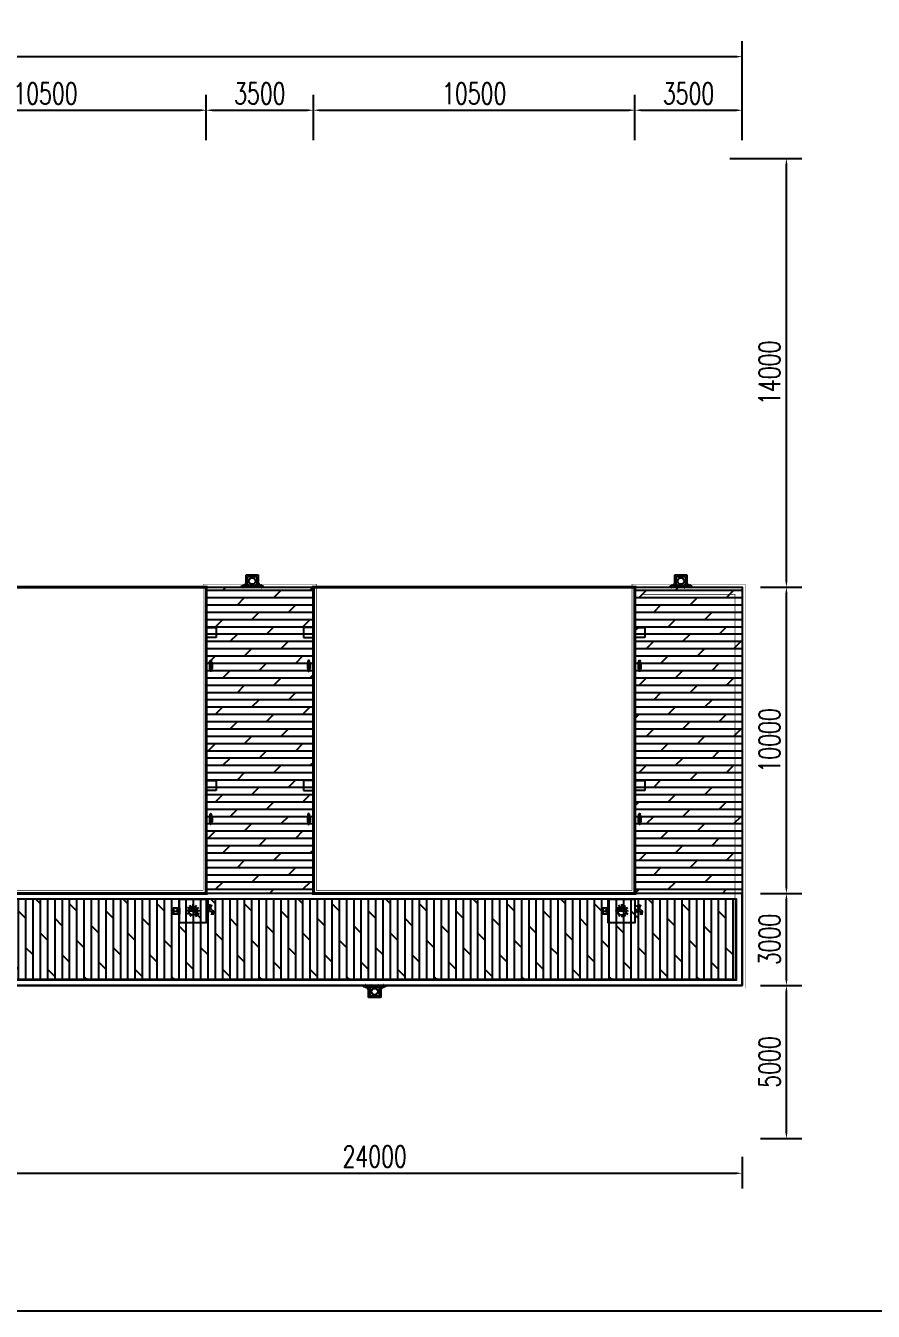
# Model space of a CAD drawing. Header units: millimetres. Extents: x -1905078 to 890385, y 1304549 to 3975677.
# Drawn here: x -733707 to -706028, y 1305875 to 1347845 of the extents above; entities that cross this region are included whole.
import ezdxf

# ---------------------------------------------------------------- set-up
doc = ezdxf.new("R2010")
doc.units = ezdxf.units.MM
doc.header["$LTSCALE"] = 1000
doc.layers.get('0').update_dxf_attribs({"linetype": 'CONTINUOUS'})
doc.layers.get('DEFPOINTS').update_dxf_attribs({"linetype": 'CONTINUOUS'})
for name, color, linetype in [('W-_ANTICOLLISION防撞措施', 6, 'CONTINUOUS'), ('W-MOUNTING固定方式', 5, 'CONTINUOUS'), ('W-PLASTIC_RAILINGS塑木栏杆', 6, 'CONTINUOUS'), ('W-STEEL_FRAME钢架', 3, 'CONTINUOUS'), ('W-WOOD_FLOOR木地板', 30, 'CONTINUOUS'), ('护桩器', 154, 'CONTINUOUS'), ('景-通用-文字', 7, 'CONTINUOUS'), ('水位', 102, 'CONTINUOUS'), ('系船栓', 132, 'CONTINUOUS'), ('结构', 1, 'CONTINUOUS'), ('螺栓', 146, 'CONTINUOUS')]:
    doc.layers.add(name, color=color, linetype=linetype)
doc.styles.add('STANDARD_T3', font='simplex.shx', dxfattribs={"width": 0.7, "bigfont": 'gbcbig.shx'})
doc.dimstyles.new('W&&200', dxfattribs={"dimtxt": 700, "dimasz": 200, "dimexe": 500, "dimexo": 600, "dimgap": 200, "dimtad": 1, "dimdec": 0, "dimzin": 0, "dimdsep": 46, "dimtxsty": 'STANDARD_T3', "dimcen": 0.09, "dimclrd": 1, "dimclre": 1, "dimclrt": 7, "dimazin": 2, "dimtfac": 1, "dimtdec": 0, "dimtix": 1, "dimtmove": 2, "dimatfit": 3, "dimfxl": 100, "dimtolj": 1, "dimtzin": 0, "dimarcsym": 0})

# ---------------------------------------------------------------- blocks, each defined once
blk = doc.blocks.new('ggz')
at = {"layer": '护桩器'}
for p, q in [((0, 0), (399, 0)), ((0, -349), (0, 0)), ((162, -69), (162, 0)), ((172, -69), (172, 0)), ((226, -69), (226, 0)), ((236, -69), (236, 0)), ((399, 0), (399, -349)), ((-78, -349), (0, -271)), ((399, -399), (0, -399)), ((73, -163), (4, -163)), ((73, -173), (4, -173)), ((73, -226), (4, -226)), ((73, -236), (4, -236)), ((47, -160), (47, -162)), ((70, -160), (47, -160)), ((70, -162), (47, -162)), ((47, -237), (47, -239)), ((47, -237), (70, -237)), ((47, -239), (70, -239)), ((48, -157), (50, -157)), ((48, -157), (48, -160)), ((48, -171), (48, -162)), ((48, -171), (69, -171)), ((48, -229), (48, -237)), ((69, -229), (48, -229)), ((50, -148), (49, -149)), ((49, -149), (53, -148)), ((49, -157), (49, -149)), ((57, -240), (49, -240)), ((49, -240), (49, -246)), ((53, -247), (49, -246)), ((50, -247), (49, -246)), ((50, -50), (349, -50)), ((50, -349), (50, -50)), ((55, -148), (50, -148)), ((50, -149), (55, -148)), ((50, -148), (50, -149)), ((50, -157), (50, -149)), ((51, -157), (50, -157)), ((50, -240), (50, -239)), ((50, -240), (50, -246)), ((50, -246), (50, -247)), ((55, -247), (50, -246)), ((50, -247), (50, -247)), ((50, -247), (50, -247)), ((50, -247), (53, -247)), ((349, -349), (50, -349)), ((58, -157), (51, -157)), ((52, -160), (52, -157)), ((52, -162), (52, -160)), ((52, -162), (52, -238)), ((52, -162), (52, -171)), ((52, -163), (52, -171)), ((52, -236), (52, -228)), ((52, -229), (52, -237)), ((52, -237), (52, -239)), ((53, -154), (53, -144)), ((54, -144), (53, -144)), ((64, -144), (53, -144)), ((53, -148), (64, -148)), ((53, -157), (53, -148)), ((54, -149), (53, -148)), ((53, -148), (57, -149)), ((53, -171), (53, -148)), ((54, -157), (53, -157)), ((53, -238), (53, -160)), ((53, -160), (53, -238)), ((53, -172), (53, -171)), ((64, -181), (53, -181)), ((53, -229), (53, -227)), ((53, -239), (53, -229)), ((57, -246), (53, -247)), ((53, -247), (62, -247)), ((54, -144), (54, -154)), ((54, -144), (63, -144)), ((54, -148), (54, -171)), ((54, -149), (54, -157)), ((63, -149), (54, -149)), ((54, -157), (63, -157)), ((54, -171), (54, -181)), ((56, -145), (55, -146)), ((55, -146), (55, -148)), ((64, -148), (55, -148)), ((55, -148), (60, -149)), ((55, -148), (56, -149)), ((55, -247), (60, -246)), ((56, -145), (61, -145)), ((57, -146), (56, -145)), ((56, -149), (57, -148)), ((56, -149), (61, -149)), ((58, -147), (57, -146)), ((57, -148), (58, -147)), ((57, -149), (62, -148)), ((57, -157), (57, -149)), ((57, -240), (68, -240)), ((57, -246), (57, -240)), ((62, -247), (57, -246)), ((58, -151), (58, -248)), ((58, -157), (58, -157)), ((58, -157), (59, -157)), ((58, -160), (58, -157)), ((59, -160), (58, -157)), ((58, -171), (58, -162)), ((58, -163), (58, -171)), ((58, -236), (58, -228)), ((58, -237), (58, -229)), ((59, -147), (60, -146)), ((60, -148), (59, -147)), ((60, -157), (59, -157)), ((60, -146), (62, -146)), ((60, -149), (64, -148)), ((62, -148), (60, -148)), ((60, -157), (60, -149)), ((60, -157), (68, -157)), ((60, -240), (60, -246)), ((60, -246), (64, -247)), ((62, -146), (62, -147)), ((62, -147), (62, -148)), ((62, -148), (67, -149)), ((66, -246), (62, -247)), ((62, -247), (67, -247)), ((63, -154), (63, -144)), ((63, -144), (64, -144)), ((63, -149), (64, -148)), ((63, -171), (63, -148)), ((63, -149), (63, -157)), ((63, -157), (64, -157)), ((63, -181), (63, -171)), ((64, -154), (64, -144)), ((64, -157), (64, -148)), ((64, -148), (68, -149)), ((68, -148), (64, -148)), ((64, -171), (64, -148)), ((64, -160), (64, -157)), ((64, -238), (64, -160)), ((64, -160), (64, -238)), ((64, -162), (64, -238)), ((64, -162), (64, -171)), ((64, -172), (64, -171)), ((64, -229), (64, -227)), ((64, -239), (64, -229)), ((64, -229), (64, -237)), ((68, -246), (64, -247)), ((65, -162), (65, -160)), ((65, -237), (65, -239)), ((66, -240), (66, -246)), ((67, -247), (66, -246)), ((67, -149), (68, -148)), ((67, -157), (67, -149)), ((67, -240), (67, -239)), ((67, -247), (67, -246)), ((68, -246), (67, -247)), ((68, -149), (68, -148)), ((68, -157), (68, -149)), ((68, -157), (68, -157)), ((68, -157), (68, -157)), ((68, -157), (68, -160)), ((68, -240), (68, -246)), ((69, -171), (69, -162)), ((69, -229), (69, -237)), ((70, -162), (70, -160)), ((70, -239), (70, -237)), ((73, -163), (73, -173)), ((73, -236), (73, -226)), ((140, -54), (248, -54)), ((140, -345), (248, -345)), ((143, -49), (144, -48)), ((143, -49), (154, -49)), ((143, -49), (143, -59)), ((154, -59), (143, -59)), ((143, -59), (144, -60)), ((143, -340), (144, -339)), ((154, -340), (143, -340)), ((143, -350), (143, -340)), ((143, -350), (154, -350)), ((143, -350), (144, -351)), ((154, -48), (144, -48)), ((144, -60), (144, -48)), ((154, -60), (144, -60)), ((154, -339), (144, -339)), ((144, -339), (144, -351)), ((154, -351), (144, -351)), ((148, -45), (149, -44)), ((149, -44), (148, -49)), ((148, -50), (148, -45)), ((148, -45), (149, -46)), ((149, -46), (148, -50)), ((148, -48), (148, -60)), ((157, -48), (148, -48)), ((148, -49), (148, -48)), ((148, -49), (156, -49)), ((148, -59), (148, -49)), ((148, -49), (149, -53)), ((148, -60), (148, -50)), ((148, -50), (149, -55)), ((149, -53), (148, -58)), ((149, -55), (148, -60)), ((148, -58), (149, -62)), ((148, -59), (156, -59)), ((148, -59), (148, -60)), ((157, -60), (148, -60)), ((148, -60), (149, -64)), ((148, -63), (148, -60)), ((149, -62), (148, -63)), ((149, -64), (148, -63)), ((148, -339), (149, -335)), ((149, -335), (148, -336)), ((148, -336), (148, -339)), ((149, -337), (148, -336)), ((148, -341), (149, -337)), ((148, -351), (148, -339)), ((157, -339), (148, -339)), ((148, -340), (148, -339)), ((148, -339), (148, -349)), ((149, -344), (148, -339)), ((148, -340), (156, -340)), ((148, -340), (148, -350)), ((149, -346), (148, -341)), ((148, -349), (149, -344)), ((148, -350), (149, -346)), ((148, -349), (148, -354)), ((149, -353), (148, -349)), ((148, -350), (156, -350)), ((148, -350), (148, -351)), ((149, -355), (148, -350)), ((157, -351), (148, -351)), ((148, -354), (149, -353)), ((148, -354), (149, -355)), ((157, -44), (149, -44)), ((157, -46), (149, -46)), ((157, -53), (149, -53)), ((157, -55), (149, -55)), ((157, -62), (149, -62)), ((157, -64), (149, -64)), ((157, -335), (149, -335)), ((157, -337), (149, -337)), ((157, -344), (149, -344)), ((157, -346), (149, -346)), ((157, -353), (149, -353)), ((157, -355), (149, -355)), ((156, -49), (157, -48)), ((156, -49), (156, -59)), ((156, -59), (157, -60)), ((156, -340), (157, -339)), ((156, -350), (156, -340)), ((156, -350), (157, -351)), ((157, -44), (157, -46)), ((157, -44), (157, -63)), ((157, -44), (160, -44)), ((157, -46), (157, -46)), ((160, -48), (157, -48)), ((160, -60), (157, -60)), ((157, -64), (157, -63)), ((157, -64), (157, -64)), ((157, -64), (160, -64)), ((157, -335), (157, -336)), ((157, -335), (157, -335)), ((157, -335), (160, -335)), ((157, -355), (157, -336)), ((160, -339), (157, -339)), ((160, -351), (157, -351)), ((157, -353), (157, -353)), ((157, -355), (157, -353)), ((157, -355), (160, -355)), ((160, -42), (162, -42)), ((160, -66), (160, -42)), ((162, -48), (160, -48)), ((238, -60), (160, -60)), ((162, -60), (160, -60)), ((160, -60), (238, -60)), ((162, -66), (160, -66)), ((162, -333), (160, -333)), ((160, -333), (160, -357)), ((238, -339), (160, -339)), ((162, -339), (160, -339)), ((160, -339), (238, -339)), ((162, -351), (160, -351)), ((160, -357), (162, -357)), ((161, -48), (238, -48)), ((161, -60), (238, -60)), ((161, -339), (238, -339)), ((161, -351), (238, -351)), ((162, -66), (162, -42)), ((170, -43), (162, -43)), ((162, -48), (170, -48)), ((162, -48), (171, -48)), ((170, -54), (162, -54)), ((162, -54), (171, -54)), ((162, -60), (170, -60)), ((170, -65), (162, -65)), ((162, -69), (172, -69)), ((162, -330), (162, -399)), ((162, -330), (172, -330)), ((162, -333), (162, -357)), ((170, -334), (162, -334)), ((162, -339), (170, -339)), ((170, -345), (162, -345)), ((162, -345), (171, -345)), ((162, -351), (170, -351)), ((162, -351), (171, -351)), ((170, -356), (162, -356)), ((170, -43), (170, -65)), ((170, -49), (181, -49)), ((181, -59), (170, -59)), ((172, -60), (170, -60)), ((170, -356), (170, -334)), ((172, -339), (170, -339)), ((181, -340), (170, -340)), ((170, -350), (181, -350)), ((172, -330), (172, -399)), ((181, -60), (181, -48)), ((181, -339), (181, -351)), ((236, -69), (226, -69)), ((226, -330), (226, -399)), ((236, -330), (226, -330)), ((229, -60), (227, -60)), ((229, -339), (227, -339)), ((236, -48), (228, -48)), ((236, -54), (228, -54)), ((236, -345), (228, -345)), ((236, -351), (228, -351)), ((229, -43), (237, -43)), ((229, -65), (229, -43)), ((229, -48), (237, -48)), ((237, -54), (229, -54)), ((239, -60), (229, -60)), ((229, -60), (237, -60)), ((229, -65), (237, -65)), ((229, -334), (237, -334)), ((229, -334), (229, -356)), ((239, -339), (229, -339)), ((229, -339), (237, -339)), ((237, -345), (229, -345)), ((229, -351), (237, -351)), ((229, -356), (237, -356)), ((236, -330), (236, -399)), ((237, -42), (239, -42)), ((237, -42), (237, -66)), ((237, -48), (239, -48)), ((237, -60), (239, -60)), ((239, -66), (237, -66)), ((239, -333), (237, -333)), ((237, -357), (237, -333)), ((237, -339), (239, -339)), ((237, -351), (239, -351)), ((237, -357), (239, -357)), ((239, -42), (239, -66)), ((240, -46), (239, -46)), ((240, -62), (239, -62)), ((239, -357), (239, -333)), ((240, -337), (239, -337)), ((240, -353), (239, -353)), ((240, -53), (240, -45)), ((240, -45), (246, -45)), ((240, -46), (246, -46)), ((240, -53), (240, -63)), ((246, -53), (240, -53)), ((240, -56), (246, -56)), ((240, -62), (246, -62)), ((240, -63), (246, -63)), ((240, -336), (246, -336)), ((240, -346), (240, -336)), ((240, -337), (246, -337)), ((240, -343), (246, -343)), ((240, -346), (240, -354)), ((246, -346), (240, -346)), ((240, -353), (246, -353)), ((240, -354), (246, -354)), ((246, -46), (246, -45)), ((246, -46), (246, -45)), ((246, -49), (246, -45)), ((246, -45), (246, -45)), ((246, -46), (246, -46)), ((246, -51), (246, -46)), ((246, -46), (246, -49)), ((246, -49), (246, -58)), ((246, -53), (246, -49)), ((246, -51), (246, -56)), ((246, -58), (246, -53)), ((246, -56), (246, -59)), ((246, -58), (246, -63)), ((246, -62), (246, -58)), ((246, -63), (246, -59)), ((246, -63), (246, -62)), ((246, -63), (246, -63)), ((246, -63), (246, -63)), ((246, -336), (246, -336)), ((246, -336), (246, -340)), ((246, -336), (246, -336)), ((246, -341), (246, -336)), ((246, -336), (246, -337)), ((246, -337), (246, -341)), ((246, -343), (246, -340)), ((246, -341), (246, -346)), ((246, -350), (246, -341)), ((246, -348), (246, -343)), ((246, -346), (246, -350)), ((246, -348), (246, -353)), ((246, -350), (246, -354)), ((246, -353), (246, -350)), ((246, -353), (246, -353)), ((246, -353), (246, -354)), ((246, -353), (246, -354)), ((246, -354), (246, -354)), ((326, -163), (395, -163)), ((326, -163), (326, -173)), ((326, -173), (395, -173)), ((326, -226), (395, -226)), ((326, -236), (326, -226)), ((326, -236), (395, -236)), ((329, -162), (329, -160)), ((329, -160), (352, -160)), ((329, -162), (352, -162)), ((329, -239), (329, -237)), ((352, -237), (329, -237)), ((352, -239), (329, -239)), ((330, -171), (330, -162)), ((351, -171), (330, -171)), ((330, -229), (330, -237)), ((330, -229), (351, -229)), ((335, -148), (331, -149)), ((331, -148), (335, -148)), ((331, -149), (331, -148)), ((332, -149), (331, -148)), ((331, -157), (331, -149)), ((331, -157), (331, -157)), ((331, -157), (331, -157)), ((339, -157), (331, -157)), ((331, -157), (331, -160)), ((331, -240), (331, -246)), ((342, -240), (331, -240)), ((331, -246), (335, -247)), ((331, -246), (332, -247)), ((337, -148), (332, -149)), ((332, -157), (332, -149)), ((332, -240), (332, -239)), ((332, -247), (332, -246)), ((332, -247), (333, -246)), ((337, -247), (332, -247)), ((333, -240), (333, -246)), ((333, -246), (337, -247)), ((334, -162), (334, -160)), ((334, -237), (334, -239)), ((335, -154), (335, -144)), ((336, -144), (335, -144)), ((335, -144), (346, -144)), ((346, -148), (335, -148)), ((335, -157), (335, -148)), ((336, -149), (335, -148)), ((335, -148), (344, -148)), ((339, -149), (335, -148)), ((335, -171), (335, -148)), ((336, -157), (335, -157)), ((335, -160), (335, -157)), ((335, -238), (335, -160)), ((335, -160), (335, -238)), ((335, -162), (335, -238)), ((335, -162), (335, -171)), ((335, -172), (335, -171)), ((335, -181), (346, -181)), ((335, -229), (335, -227)), ((335, -239), (335, -229)), ((335, -229), (335, -237)), ((339, -246), (335, -247)), ((336, -154), (336, -144)), ((345, -144), (336, -144)), ((336, -171), (336, -148)), ((336, -149), (336, -157)), ((336, -149), (345, -149)), ((345, -157), (336, -157)), ((336, -181), (336, -171)), ((337, -146), (337, -147)), ((339, -146), (337, -146)), ((337, -147), (337, -148)), ((342, -149), (337, -148)), ((337, -148), (339, -148)), ((337, -247), (342, -246)), ((346, -247), (337, -247)), ((343, -145), (338, -145)), ((343, -149), (338, -149)), ((340, -147), (339, -146)), ((339, -148), (340, -147)), ((344, -148), (339, -149)), ((339, -157), (339, -149)), ((339, -157), (340, -157)), ((339, -240), (339, -246)), ((344, -247), (339, -246)), ((341, -157), (340, -157)), ((340, -160), (341, -157)), ((341, -147), (342, -146)), ((342, -148), (341, -147)), ((341, -151), (341, -248)), ((341, -157), (341, -157)), ((341, -157), (348, -157)), ((341, -160), (341, -157)), ((341, -171), (341, -162)), ((341, -163), (341, -171)), ((341, -236), (341, -228)), ((341, -237), (341, -229)), ((342, -146), (343, -145)), ((346, -148), (342, -149)), ((343, -149), (342, -148)), ((342, -157), (342, -149)), ((342, -240), (350, -240)), ((342, -246), (342, -240)), ((342, -246), (346, -247)), ((343, -145), (344, -146)), ((344, -148), (343, -149)), ((344, -146), (344, -148)), ((344, -148), (349, -148)), ((349, -149), (344, -148)), ((344, -247), (349, -246)), ((345, -144), (345, -154)), ((345, -144), (346, -144)), ((345, -149), (346, -148)), ((345, -148), (345, -171)), ((345, -149), (345, -157)), ((345, -157), (346, -157)), ((345, -171), (345, -181)), ((346, -154), (346, -144)), ((346, -157), (346, -148)), ((350, -149), (346, -148)), ((346, -171), (346, -148)), ((346, -238), (346, -160)), ((346, -160), (346, -238)), ((346, -172), (346, -171)), ((346, -229), (346, -227)), ((346, -239), (346, -229)), ((346, -247), (350, -246)), ((349, -247), (346, -247)), ((347, -160), (347, -157)), ((347, -162), (347, -160)), ((347, -162), (347, -238)), ((347, -162), (347, -171)), ((347, -163), (347, -171)), ((347, -236), (347, -228)), ((347, -229), (347, -237)), ((347, -237), (347, -239)), ((348, -157), (349, -157)), ((349, -50), (349, -349)), ((349, -148), (350, -149)), ((349, -148), (349, -149)), ((349, -157), (349, -149)), ((351, -157), (349, -157)), ((349, -240), (349, -239)), ((349, -240), (349, -246)), ((349, -246), (349, -247)), ((349, -247), (350, -246)), ((349, -247), (349, -247)), ((349, -247), (349, -247)), ((350, -157), (350, -149)), ((350, -240), (350, -246)), ((351, -157), (351, -160)), ((351, -171), (351, -162)), ((351, -229), (351, -237)), ((352, -160), (352, -162)), ((352, -237), (352, -239)), ((477, -349), (399, -271))]:
    blk.add_line(p, q, dxfattribs=at)
for points in [[(-150, -349), (549, -349), (549, -399), (-150, -399)], [(83, -174), (33, -174), (33, -224), (83, -224)], [(174, -79), (174, -29), (224, -29), (224, -79)], [(174, -320), (174, -370), (224, -370), (224, -320)], [(316, -174), (366, -174), (366, -224), (316, -224)]]:
    blk.add_lwpolyline(points, close=True, dxfattribs=at)
at = {"layer": '护桩器', "color": 1}
for radius in [110, 104]:
    blk.add_circle((200, -200), radius, dxfattribs=at)
at = {"layer": '螺栓'}
for p, q in [((-110, -343), (-109, -342)), ((-110, -343), (-110, -349)), ((-110, -406), (-110, -404)), ((-90, -404), (-110, -404)), ((-90, -406), (-110, -406)), ((-91, -342), (-109, -342)), ((-108, -412), (-108, -406)), ((-92, -412), (-108, -412)), ((-105, -412), (-105, -406)), ((-105, -419), (-105, -412)), ((-103, -420), (-105, -419)), ((-103, -420), (-103, -412)), ((-97, -420), (-97, -412)), ((-97, -420), (-95, -419)), ((-95, -406), (-95, -412)), ((-95, -419), (-95, -412)), ((-92, -406), (-92, -412)), ((-90, -343), (-91, -342)), ((-90, -347), (-90, -343)), ((-90, -404), (-90, -406)), ((70, -343, 0), (71, -342, 0)), ((70, -343, 0), (70, -349, 0)), ((70, -406, 0), (70, -404, 0)), ((90, -404, 0), (70, -404, 0)), ((90, -406, 0), (70, -406, 0)), ((89, -342, 0), (71, -342, 0)), ((72, -412, 0), (72, -406, 0)), ((88, -412, 0), (72, -412, 0)), ((75, -412, 0), (75, -406, 0)), ((75, -419, 0), (75, -412, 0)), ((77, -420, 0), (75, -419, 0)), ((77, -420, 0), (77, -412, 0)), ((83, -420, 0), (83, -412, 0)), ((83, -420, 0), (85, -419, 0)), ((85, -406, 0), (85, -412, 0)), ((85, -419, 0), (85, -412, 0)), ((88, -406, 0), (88, -412, 0)), ((90, -343, 0), (89, -342, 0)), ((90, -347, 0), (90, -343, 0)), ((90, -404, 0), (90, -406, 0)), ((309, -343), (310, -342)), ((309, -343), (309, -349)), ((309, -406), (309, -404)), ((329, -404), (309, -404)), ((329, -406), (309, -406)), ((328, -342), (310, -342)), ((311, -412), (311, -406)), ((327, -412), (311, -412)), ((314, -412), (314, -406)), ((314, -419), (314, -412)), ((316, -420), (314, -419)), ((316, -420), (316, -412)), ((322, -420), (322, -412)), ((322, -420), (324, -419)), ((324, -406), (324, -412)), ((324, -419), (324, -412)), ((327, -406), (327, -412)), ((329, -343), (328, -342)), ((329, -347), (329, -343)), ((329, -404), (329, -406)), ((489, -343), (490, -342)), ((489, -343), (489, -349)), ((489, -406), (489, -404)), ((509, -404), (489, -404)), ((509, -406), (489, -406)), ((508, -342), (490, -342)), ((491, -412), (491, -406)), ((507, -412), (491, -412)), ((494, -412), (494, -406)), ((494, -419), (494, -412)), ((496, -420), (494, -419)), ((496, -420), (496, -412)), ((502, -420), (502, -412)), ((502, -420), (504, -419)), ((504, -406), (504, -412)), ((504, -419), (504, -412)), ((507, -406), (507, -412)), ((509, -343), (508, -342)), ((509, -347), (509, -343)), ((509, -404), (509, -406)), ((-97, -420), (-103, -420)), ((83, -420, 0), (77, -420, 0)), ((322, -420), (316, -420)), ((502, -420), (496, -420))]:
    blk.add_line(p, q, dxfattribs=at)
for points in [[(-110, -347), (-90, -347), (-90, -349), (-110, -349)], [(-92, -347), (-108, -347)], [(-107, -342), (-93, -342)], [(-105, -342), (-105, -347)], [(-105, -347), (-105, -399)], [(-103, -347), (-103, -399)], [(-97, -347), (-97, -399)], [(-95, -347), (-95, -342)], [(-95, -347), (-95, -399)], [(309, -347), (329, -347), (329, -349), (309, -349)], [(327, -347), (311, -347)], [(312, -342), (326, -342)], [(314, -342), (314, -347)], [(314, -347), (314, -399)], [(316, -347), (316, -399)], [(322, -347), (322, -399)], [(324, -347), (324, -342)], [(324, -347), (324, -399)], [(489, -347), (509, -347), (509, -349), (489, -349)], [(507, -347), (491, -347)], [(492, -342), (506, -342)], [(494, -342), (494, -347)], [(494, -347), (494, -399)], [(496, -347), (496, -399)], [(502, -347), (502, -399)], [(504, -347), (504, -342)], [(504, -347), (504, -399)]]:
    blk.add_lwpolyline(points, dxfattribs=at)
at = {"layer": '螺栓', "elevation": 0}
for points in [[(70, -347), (90, -347), (90, -349), (70, -349)], [(88, -347), (72, -347)], [(73, -342), (87, -342)], [(75, -342), (75, -347)], [(75, -347), (75, -399)], [(77, -347), (77, -399)], [(83, -347), (83, -399)], [(85, -347), (85, -342)], [(85, -347), (85, -399)]]:
    blk.add_lwpolyline(points, dxfattribs=at)
at = {"layer": '螺栓'}
for points in [[(-107, -342), (-107, -342), (-106, -342), (-105, -342)], [(-105, -342), (-102, -343), (-98, -343), (-95, -342)], [(-95, -342), (-94, -342), (-93, -342), (-93, -342)], [(73, -342, 0), (73, -342, 0), (74, -342, 0), (75, -342, 0)], [(75, -342, 0), (78, -343, 0), (82, -343, 0), (85, -342, 0)], [(85, -342, 0), (86, -342, 0), (87, -342, 0), (87, -342, 0)], [(312, -342), (312, -342), (313, -342), (314, -342)], [(314, -342), (317, -343), (321, -343), (324, -342)], [(324, -342), (325, -342), (326, -342), (326, -342)], [(492, -342), (492, -342), (493, -342), (494, -342)], [(494, -342), (497, -343), (501, -343), (504, -342)], [(504, -342), (505, -342), (506, -342), (506, -342)]]:
    blk.add_open_spline(points, degree=3, dxfattribs=at)
blk = doc.blocks.new('系船栓')
at = {"layer": '系船栓'}
for p, q in [((85, 40), (265, 40)), ((105, 30), (245, 30)), ((105, -30), (19, -23)), ((85, -40), (265, -40)), ((105, -30), (245, -30)), ((245, -30), (331, -23))]:
    blk.add_line(p, q, dxfattribs=at)
for points in [[(105, 30), (19, 23)], [(245, 30), (331, 23)], [(351, 3), (351, -3)]]:
    blk.add_lwpolyline(points, dxfattribs=at)
for centre, radius in [((120, 0), 15), ((120, 0), 10), ((230, 0), 15), ((230, 0), 10)]:
    blk.add_circle(centre, radius, dxfattribs=at)
for centre, radius, start, end in [((23, 0), 23, 98.951, 261.049), ((91, 0), 40.4, 97.8135, 139.5859), ((260, 0), 40.4, 40.4141, 82.1865), ((328, 0), 23, 278.951, 81.049), ((91, 0), 40.4, 220.4141, 262.1865), ((260, 0), 40.4, 277.8135, 319.5859)]:
    blk.add_arc(centre, radius, start, end, dxfattribs=at)
blk = doc.blocks.new('*U507')
at = {"layer": 'W-WOOD_FLOOR木地板', "rotation": 270}
blk.add_blockref('系船栓', (0, 175), dxfattribs=at)
blk = doc.blocks.new('*U508')
at = {"layer": 'W-WOOD_FLOOR木地板', "color": 0, "linetype": 'ByBlock', "lineweight": -2, "transparency": 16777216}
for p in [(0, 5000), (0, 0)]:
    blk.add_blockref('*U507', p, dxfattribs=at)
blk = doc.blocks.new('*U510')
at = {"layer": 'W-WOOD_FLOOR木地板', "rotation": 270}
blk.add_blockref('系船栓', (0, 175), dxfattribs=at)
blk = doc.blocks.new('*U509')
at = {"layer": 'W-WOOD_FLOOR木地板', "color": 0, "linetype": 'ByBlock', "lineweight": -2, "transparency": 16777216}
for p in [(0, 5000), (0, 0)]:
    blk.add_blockref('*U510', p, dxfattribs=at)
blk = doc.blocks.new('*U511')
at = {"layer": 'W-WOOD_FLOOR木地板', "rotation": 270}
blk.add_blockref('系船栓', (0, 175), dxfattribs=at)
blk = doc.blocks.new('*U512')
at = {"layer": 'W-WOOD_FLOOR木地板', "color": 0, "linetype": 'ByBlock', "lineweight": -2, "transparency": 16777216}
for p in [(0, 5000), (0, 0)]:
    blk.add_blockref('*U511', p, dxfattribs=at)
blk = doc.blocks.new('水电箱')
blk.add_hatch(color=3).paths.add_polyline_path([(-278, -377, 1), (-571, -377)])
at = {"color": 5}
for p, q in [((-1034, -318), (-1018, -318)), ((-1034, -353), (-1018, -353)), ((-1034, -412), (-1018, -412)), ((-947, -365), (-931, -365)), ((-947, -400), (-931, -400)), ((-1034, -447), (-1018, -447))]:
    blk.add_line(p, q, dxfattribs=at)
blk.add_line((-571, -377), (-278, -377))
blk.add_lwpolyline([(-1071, -284), (-871, -284), (-871, -484), (-1071, -484)], close=True)
at = {"color": 3}
blk.add_lwpolyline([(-871, 0), (0, 0), (0, -768), (-871, -768)], close=True, dxfattribs=at)
at = {"color": 0}
for points in [[(-581, -377), (-641, -374)], [(-561, -297), (-609, -267)], [(-504, -240), (-534, -190)], [(-422, -217), (-424, -157)], [(-347, -237), (-318, -190)], [(-285, -300), (-235, -269)], [(-268, -376), (-208, -374)], [(-564, -454), (-614, -484)], [(-501, -511), (-531, -563)], [(-427, -536), (-424, -590)], [(-345, -513), (-315, -563)], [(-288, -456), (-235, -486)]]:
    blk.add_lwpolyline(points, dxfattribs=at)
at = {"color": 3}
for points in [[(4, -362), (2, -406)], [(29, -402), (2, -406)], [(31, -364), (4, -362)], [(9, -357), (7, -411)], [(39, -408), (7, -411)], [(36, -359), (9, -357)], [(31, -358), (29, -407)], [(51, -397), (35, -397)], [(52, -370), (36, -370)], [(37, -348), (53, -349)], [(37, -348), (39, -418), (55, -419)], [(52, -370), (51, -397), (55, -419)], [(53, -349), (52, -370)], [(63, -360), (53, -360)], [(55, -419), (61, -403), (78, -399)], [(189, -226), (65, -225), (60, -214), (115, -200)], [(86, -340), (80, -355), (63, -360)], [(170, -398), (126, -406), (78, -399)], [(86, -340), (87, -313)], [(98, -308), (87, -313)], [(163, -316), (87, -313)], [(163, -322), (87, -318)], [(98, -308), (99, -291)], [(98, -308), (152, -310), (163, -316)], [(99, -291), (105, -286), (110, -292)], [(144, -272), (106, -270), (105, -286)], [(148, -288), (105, -286)], [(106, -259), (107, -254)], [(144, -261), (106, -259)], [(139, -245), (112, -249), (107, -254)], [(108, -227), (115, -189), (137, -191)], [(110, -292), (109, -308)], [(110, -292), (137, -288)], [(111, -270), (112, -260)], [(113, -227), (112, -249)], [(118, -249), (117, -260)], [(134, -244), (133, -261)], [(135, -228), (134, -244)], [(189, -226), (190, -215), (136, -196)], [(136, -309), (137, -288), (154, -289)], [(137, -191), (141, -223)], [(138, -272), (139, -261)], [(139, -245), (145, -250), (144, -261)], [(144, -272), (148, -288)], [(152, -310), (154, -289)], [(188, -355), (167, -338), (163, -316)], [(170, -398), (186, -404), (190, -420)], [(188, -355), (219, -384), (234, -417), (238, -434)], [(190, -420), (190, -431)], [(190, -431), (238, -434)], [(191, -507), (192, -502), (192, -491)], [(193, -485), (193, -480), (193, -469)], [(194, -464), (194, -458), (194, -448)], [(195, -442), (195, -437), (195, -431)], [(197, -507), (195, -431)], [(198, -486), (198, -480), (199, -470)], [(202, -508), (203, -502), (203, -497), (198, -491)], [(199, -464), (199, -459), (200, -448)], [(200, -443), (200, -437), (201, -432)], [(202, -508), (203, -502), (203, -491)], [(203, -486), (204, -481), (204, -470)], [(204, -464), (205, -459), (205, -448)], [(205, -443), (206, -437), (206, -432)], [(208, -508), (206, -432)], [(208, -492), (209, -486), (210, -470)], [(210, -465), (210, -459), (211, -448)], [(211, -443), (211, -438), (211, -432)], [(213, -508), (214, -497)], [(213, -508), (214, -497)], [(214, -492), (214, -487), (215, -476)], [(215, -470), (215, -465), (216, -449)], [(216, -443), (217, -438), (217, -433)], [(218, -508), (217, -433)], [(219, -492), (220, -487), (220, -476)], [(224, -509), (224, -503), (219, -498)], [(220, -471), (221, -465), (221, -454)], [(221, -449), (222, -444), (222, -433)], [(224, -509), (224, -498)], [(225, -492), (225, -487), (225, -476)], [(226, -471), (226, -466), (227, -455)], [(227, -449), (227, -444), (228, -433)], [(229, -509), (228, -433)], [(230, -493), (230, -487), (231, -476)], [(235, -509), (235, -504), (230, -498)], [(231, -471), (231, -466), (232, -455)], [(232, -450), (232, -444), (233, -433)], [(235, -493), (236, -488), (236, -477)], [(235, -509), (235, -498)], [(237, -471), (237, -466), (237, -455)], [(238, -450), (238, -444), (238, -434)]]:
    blk.add_lwpolyline(points, dxfattribs=at)
at = {"color": 5}
for centre, radius in [((-924, -382), 41.3), ((-904, -382), 8)]:
    blk.add_circle(centre, radius, dxfattribs=at)
at = {"color": 0}
blk.add_circle((-424, -377), 146, dxfattribs=at)
at = {"color": 5}
for centre, start, end in [((-1026, -318), 0, 180), ((-1026, -353), 180, 0), ((-1026, -412), 0, 180), ((-939, -365), 0, 180), ((-939, -400), 180, 0), ((-1026, -447), 180, 0)]:
    blk.add_arc(centre, 8, start, end, dxfattribs=at)
blk = doc.blocks.new('*D543')
at = {"layer": 'DEFPOINTS', "color": 0, "transparency": 16777216}
for p in [(-710312, 1316513), (-708866, 1316513), (-710312, 1311513)]:
    blk.add_point(p, dxfattribs=at)
at = {"layer": '景-通用-文字', "color": 1, "lineweight": -2, "transparency": 16777216}
for p, q in [((-709712, 1316513), (-708366, 1316513)), ((-708866, 1311713), (-708866, 1316313)), ((-709712, 1311513), (-708366, 1311513))]:
    blk.add_line(p, q, dxfattribs=at)
at = {"layer": '景-通用-文字', "color": 1, "transparency": 16777216}
for points in [[(-708899, 1316313), (-708832, 1316313), (-708866, 1316513)], [(-708899, 1311713), (-708832, 1311713), (-708866, 1311513)]]:
    blk.add_solid(points, dxfattribs=at)
at = {"layer": '景-通用-文字', "color": 7, "transparency": 16777216, "insert": (-709416, 1314013), "char_height": 700, "attachment_point": 5, "rotation": 90, "style": 'STANDARD_T3'}
blk.add_mtext('\\A1;5000', dxfattribs=at)
blk = doc.blocks.new('*D544')
at = {"layer": 'DEFPOINTS', "color": 0, "transparency": 16777216}
for p in [(-710312, 1319513), (-708866, 1319513), (-710312, 1316513)]:
    blk.add_point(p, dxfattribs=at)
at = {"layer": '景-通用-文字', "color": 1, "lineweight": -2, "transparency": 16777216}
for p, q in [((-709712, 1319513), (-708366, 1319513)), ((-708866, 1316713), (-708866, 1319313)), ((-709712, 1316513), (-708366, 1316513))]:
    blk.add_line(p, q, dxfattribs=at)
at = {"layer": '景-通用-文字', "color": 1, "transparency": 16777216}
for points in [[(-708899, 1319313), (-708832, 1319313), (-708866, 1319513)], [(-708899, 1316713), (-708832, 1316713), (-708866, 1316513)]]:
    blk.add_solid(points, dxfattribs=at)
at = {"layer": '景-通用-文字', "color": 7, "transparency": 16777216, "insert": (-709416, 1318013), "char_height": 700, "attachment_point": 5, "rotation": 90, "style": 'STANDARD_T3'}
blk.add_mtext('\\A1;3000', dxfattribs=at)
blk = doc.blocks.new('*D545')
at = {"layer": 'DEFPOINTS', "color": 0, "transparency": 16777216}
for p in [(-710312, 1329513), (-708866, 1329513), (-710312, 1319513)]:
    blk.add_point(p, dxfattribs=at)
at = {"layer": '景-通用-文字', "color": 1, "lineweight": -2, "transparency": 16777216}
for p, q in [((-709712, 1329513), (-708366, 1329513)), ((-708866, 1319713), (-708866, 1329313)), ((-709712, 1319513), (-708366, 1319513))]:
    blk.add_line(p, q, dxfattribs=at)
at = {"layer": '景-通用-文字', "color": 1, "transparency": 16777216}
for points in [[(-708899, 1329313), (-708832, 1329313), (-708866, 1329513)], [(-708899, 1319713), (-708832, 1319713), (-708866, 1319513)]]:
    blk.add_solid(points, dxfattribs=at)
at = {"layer": '景-通用-文字', "color": 7, "transparency": 16777216, "insert": (-709416, 1324513), "char_height": 700, "attachment_point": 5, "rotation": 90, "style": 'STANDARD_T3'}
blk.add_mtext('\\A1;10000', dxfattribs=at)
blk = doc.blocks.new('*D533')
at = {"layer": 'DEFPOINTS', "color": 0, "transparency": 16777216}
for p in [(-711312, 1343513), (-708866, 1343513), (-710312, 1329513)]:
    blk.add_point(p, dxfattribs=at)
at = {"layer": '景-通用-文字', "color": 1, "lineweight": -2, "transparency": 16777216}
for p, q in [((-710712, 1343513), (-708366, 1343513)), ((-708866, 1329713), (-708866, 1343313)), ((-709712, 1329513), (-708366, 1329513))]:
    blk.add_line(p, q, dxfattribs=at)
at = {"layer": '景-通用-文字', "color": 1, "transparency": 16777216}
for points in [[(-708899, 1343313), (-708832, 1343313), (-708866, 1343513)], [(-708899, 1329713), (-708832, 1329713), (-708866, 1329513)]]:
    blk.add_solid(points, dxfattribs=at)
at = {"layer": '景-通用-文字', "color": 7, "transparency": 16777216, "insert": (-709416, 1336513), "char_height": 700, "attachment_point": 5, "rotation": 90, "style": 'STANDARD_T3'}
blk.add_mtext('\\A1;14000', dxfattribs=at)
blk = doc.blocks.new('*D530')
at = {"layer": 'DEFPOINTS', "color": 0, "transparency": 16777216}
for p in [(-727812, 1345085), (-738312, 1343513), (-727812, 1343513)]:
    blk.add_point(p, dxfattribs=at)
at = {"layer": '景-通用-文字', "color": 1, "lineweight": -2, "transparency": 16777216}
for p, q in [((-738312, 1344113), (-738312, 1345585)), ((-727812, 1344113), (-727812, 1345585)), ((-738112, 1345085), (-728012, 1345085))]:
    blk.add_line(p, q, dxfattribs=at)
at = {"layer": '景-通用-文字', "color": 1, "transparency": 16777216}
for points in [[(-738112, 1345119), (-738112, 1345052), (-738312, 1345085)], [(-728012, 1345119), (-728012, 1345052), (-727812, 1345085)]]:
    blk.add_solid(points, dxfattribs=at)
at = {"layer": '景-通用-文字', "color": 7, "transparency": 16777216, "insert": (-733062, 1345635), "char_height": 700, "attachment_point": 5, "style": 'STANDARD_T3'}
blk.add_mtext('\\A1;10500', dxfattribs=at)
blk = doc.blocks.new('*D531')
at = {"layer": 'DEFPOINTS', "color": 0, "transparency": 16777216}
for p in [(-724312, 1345085), (-727812, 1343513), (-724312, 1343513)]:
    blk.add_point(p, dxfattribs=at)
at = {"layer": '景-通用-文字', "color": 1, "lineweight": -2, "transparency": 16777216}
for p, q in [((-727812, 1344113), (-727812, 1345585)), ((-724312, 1344113), (-724312, 1345585)), ((-727612, 1345085), (-724512, 1345085))]:
    blk.add_line(p, q, dxfattribs=at)
at = {"layer": '景-通用-文字', "color": 1, "transparency": 16777216}
for points in [[(-727612, 1345119), (-727612, 1345052), (-727812, 1345085)], [(-724512, 1345119), (-724512, 1345052), (-724312, 1345085)]]:
    blk.add_solid(points, dxfattribs=at)
at = {"layer": '景-通用-文字', "color": 7, "transparency": 16777216, "insert": (-726062, 1345635), "char_height": 700, "attachment_point": 5, "style": 'STANDARD_T3'}
blk.add_mtext('\\A1;3500', dxfattribs=at)
blk = doc.blocks.new('*D532')
at = {"layer": 'DEFPOINTS', "color": 0, "transparency": 16777216}
for p in [(-713812, 1345085), (-724312, 1343513), (-713812, 1343513)]:
    blk.add_point(p, dxfattribs=at)
at = {"layer": '景-通用-文字', "color": 1, "lineweight": -2, "transparency": 16777216}
for p, q in [((-724312, 1344113), (-724312, 1345585)), ((-713812, 1344113), (-713812, 1345585)), ((-724112, 1345085), (-714012, 1345085))]:
    blk.add_line(p, q, dxfattribs=at)
at = {"layer": '景-通用-文字', "color": 1, "transparency": 16777216}
for points in [[(-724112, 1345119), (-724112, 1345052), (-724312, 1345085)], [(-714012, 1345119), (-714012, 1345052), (-713812, 1345085)]]:
    blk.add_solid(points, dxfattribs=at)
at = {"layer": '景-通用-文字', "color": 7, "transparency": 16777216, "insert": (-719062, 1345635), "char_height": 700, "attachment_point": 5, "style": 'STANDARD_T3'}
blk.add_mtext('\\A1;10500', dxfattribs=at)
blk = doc.blocks.new('*D527')
at = {"layer": 'DEFPOINTS', "color": 0, "transparency": 16777216}
for p in [(-710312, 1345085), (-713812, 1343513), (-710312, 1343513)]:
    blk.add_point(p, dxfattribs=at)
at = {"layer": '景-通用-文字', "color": 1, "lineweight": -2, "transparency": 16777216}
for p, q in [((-713812, 1344113), (-713812, 1345585)), ((-710312, 1344113), (-710312, 1345585)), ((-713612, 1345085), (-710512, 1345085))]:
    blk.add_line(p, q, dxfattribs=at)
at = {"layer": '景-通用-文字', "color": 1, "transparency": 16777216}
for points in [[(-713612, 1345119), (-713612, 1345052), (-713812, 1345085)], [(-710512, 1345119), (-710512, 1345052), (-710312, 1345085)]]:
    blk.add_solid(points, dxfattribs=at)
at = {"layer": '景-通用-文字', "color": 7, "transparency": 16777216, "insert": (-712062, 1345635), "char_height": 700, "attachment_point": 5, "style": 'STANDARD_T3'}
blk.add_mtext('\\A1;3500', dxfattribs=at)
blk = doc.blocks.new('*D535')
at = {"layer": 'DEFPOINTS', "color": 0, "transparency": 16777216}
for p in [(-734312, 1311513), (-710312, 1311513), (-710312, 1310381)]:
    blk.add_point(p, dxfattribs=at)
at = {"layer": '景-通用-文字', "color": 1, "lineweight": -2, "transparency": 16777216}
for p, q in [((-734312, 1310913), (-734312, 1309881)), ((-710312, 1310913), (-710312, 1309881)), ((-734112, 1310381), (-710512, 1310381))]:
    blk.add_line(p, q, dxfattribs=at)
at = {"layer": '景-通用-文字', "color": 1, "transparency": 16777216}
for points in [[(-734112, 1310414), (-734112, 1310347), (-734312, 1310381)], [(-710512, 1310414), (-710512, 1310347), (-710312, 1310381)]]:
    blk.add_solid(points, dxfattribs=at)
at = {"layer": '景-通用-文字', "color": 7, "transparency": 16777216, "insert": (-722312, 1310931), "char_height": 700, "attachment_point": 5, "style": 'STANDARD_T3'}
blk.add_mtext('\\A1;24000', dxfattribs=at)
blk = doc.blocks.new('*D537')
at = {"layer": 'DEFPOINTS', "color": 0, "transparency": 16777216}
for p in [(-710312, 1346835), (-761312, 1343513), (-710312, 1343513)]:
    blk.add_point(p, dxfattribs=at)
at = {"layer": '景-通用-文字', "color": 1, "lineweight": -2, "transparency": 16777216}
for p, q in [((-761312, 1344113), (-761312, 1347335)), ((-710312, 1344113), (-710312, 1347335)), ((-761112, 1346835), (-710512, 1346835))]:
    blk.add_line(p, q, dxfattribs=at)
at = {"layer": '景-通用-文字', "color": 1, "transparency": 16777216}
for points in [[(-761112, 1346869), (-761112, 1346802), (-761312, 1346835)], [(-710512, 1346869), (-710512, 1346802), (-710312, 1346835)]]:
    blk.add_solid(points, dxfattribs=at)
at = {"layer": '景-通用-文字', "color": 7, "transparency": 16777216, "insert": (-735812, 1347385), "char_height": 700, "attachment_point": 5, "style": 'STANDARD_T3'}
blk.add_mtext('\\A1;51000', dxfattribs=at)
blk = doc.blocks.new('*U521')
at = {"layer": 'W-MOUNTING固定方式'}
blk.add_lwpolyline([(-162.5, -162.5), (162.5, -162.5), (162.5, 162.5), (-162.5, 162.5)], close=True, dxfattribs=at)
blk = doc.blocks.new('*U522')
at = {"layer": '景-通用-文字', "color": 0, "linetype": 'ByBlock', "lineweight": -2, "transparency": 16777216}
for p in [(0, 0), (0, -5000)]:
    blk.add_blockref('*U521', p, dxfattribs=at)
blk = doc.blocks.new('*U523')
at = {"layer": 'W-MOUNTING固定方式'}
blk.add_lwpolyline([(-162.5, -162.5), (162.5, -162.5), (162.5, 162.5), (-162.5, 162.5)], close=True, dxfattribs=at)
blk = doc.blocks.new('*U524')
at = {"layer": '景-通用-文字', "color": 0, "linetype": 'ByBlock', "lineweight": -2, "transparency": 16777216}
for p in [(0, 0), (0, -5000)]:
    blk.add_blockref('*U523', p, dxfattribs=at)
blk = doc.blocks.new('*U525')
at = {"layer": 'W-MOUNTING固定方式'}
blk.add_lwpolyline([(-162.5, -162.5), (162.5, -162.5), (162.5, 162.5), (-162.5, 162.5)], close=True, dxfattribs=at)
blk = doc.blocks.new('*U526')
at = {"layer": '景-通用-文字', "color": 0, "linetype": 'ByBlock', "lineweight": -2, "transparency": 16777216}
for p in [(0, 0), (0, -5000)]:
    blk.add_blockref('*U525', p, dxfattribs=at)

msp = doc.modelspace()

# ---------------------------------------------------------------- hatches: boundary and pattern name
at = {"layer": 'W-WOOD_FLOOR木地板'}
h = msp.add_hatch(dxfattribs=at)
h.set_pattern_fill('DOLMIT', color=256, scale=300)
h.set_pattern_definition([(0, (-3007534.03, -1148013), (0, 238.122618), []), (45, (-3007534, -1148013), (-476.24491, 476.24491), [336.75638, -673.512])])
h.paths.add_polyline_path([(-724311.9, 1329513.3), (-727811.9, 1329513.3), (-727811.9, 1319513.3), (-724311.9, 1319513.3)])
h = msp.add_hatch(dxfattribs=at)
h.set_pattern_fill('DOLMIT', color=256, scale=300)
h.set_pattern_definition([(0, (-3007034.03, -1148013), (0, 238.122618), []), (45, (-3007034, -1148013), (-476.24491, 476.24491), [336.75638, -673.512])])
h.paths.add_polyline_path([(-713812.2, 1319513.3), (-710312.2, 1319513.3), (-710312.2, 1329513.3), (-713812.2, 1329513.3)])
h = msp.add_hatch(dxfattribs=at)
h.set_pattern_fill('DOLMIT', color=256, scale=300, angle=90)
h.set_pattern_definition([(90, (-3007534.03, -1148013), (-238.122618, 1e-14), []), (135, (-3007534, -1148013), (-476.24491, -476.24491), [336.75638, -673.512])])
h.paths.add_polyline_path([(-710497.2, 1319328.3), (-714312.2, 1319328.3), (-761127.2, 1319328.3), (-761127.2, 1316698.3), (-710497.2, 1316698.3)])

# ---------------------------------------------------------------- linework, layer by layer
at = {"layer": 'W-_ANTICOLLISION防撞措施', "color": 2, "const_width": 20}
msp.add_lwpolyline([(-761412.2, 1316413.3), (-761412.2, 1343613.3), (-757712.2, 1343613.3), (-757712.2, 1321054.7), (-756270.8, 1319613.3), (-743353.3, 1319613.3), (-741911.9, 1321054.7), (-741911.9, 1343613.3), (-738211.9, 1343613.3), (-738211.9, 1321054.7), (-736770.5, 1319613.3), (-727911.9, 1319613.3), (-727911.9, 1329613.3), (-724211.9, 1329613.3), (-724211.9, 1319613.3), (-713912.2, 1319613.3), (-713912.2, 1329613.3), (-710212.2, 1329613.3), (-710212.2, 1316413.3)], dxfattribs=at)
at = {"layer": 'W-PLASTIC_RAILINGS塑木栏杆', "const_width": 20}
msp.add_lwpolyline([(-713582.2, 1329283.3), (-710542.2, 1329283.3), (-710542.2, 1316743.3), (-734542.2, 1316743.3), (-734542.2, 1311743.3), (-737082.2, 1311743.3), (-737082.2, 1316743.3), (-761082.2, 1316743.3), (-761082.2, 1343283.3), (-758042.2, 1343283.3)], dxfattribs=at)
at = {"layer": 'W-STEEL_FRAME钢架'}
msp.add_lwpolyline([(-761312.2, 1343513.3), (-757812.2, 1343513.3), (-757812.2, 1321013.3), (-756312.2, 1319513.3), (-743311.9, 1319513.3), (-741811.9, 1321013.3), (-741811.9, 1343513.3), (-738311.9, 1343513.3), (-738311.9, 1321013.3), (-736811.9, 1319513.3), (-727811.9, 1319513.3), (-727811.9, 1329513.3), (-724311.9, 1329513.3), (-724311.9, 1319513.3), (-713812.2, 1319513.3), (-713812.2, 1329513.3), (-710312.2, 1329513.3), (-710312.2, 1316513.3), (-734312.2, 1316513.3), (-734312.2, 1311513.3), (-737312.2, 1311513.3), (-737312.2, 1316513.3), (-761312.2, 1316513.3), (-761312.2, 1343513.3)], dxfattribs=at)
for points in [[(-724311.9, 1319513.3), (-727811.9, 1319513.3), (-727811.9, 1329513.3), (-724311.9, 1329513.3)], [(-710312.2, 1319513.3), (-713812.2, 1319513.3), (-713812.2, 1329513.3), (-710312.2, 1329513.3)], [(-761312.2, 1316513.3), (-710312.2, 1316513.3), (-710312.2, 1319513.3), (-761312.2, 1319513.3)], [(-761127.2, 1316698.3), (-710497.2, 1316698.3), (-710497.2, 1319328.3), (-761127.2, 1319328.3)]]:
    msp.add_lwpolyline(points, close=True, dxfattribs=at)
at = {"layer": '水位'}
msp.add_line((-676876, 1305875.1), (-806555.5, 1305875.1), dxfattribs=at)
at = {"layer": '结构', "const_width": 100}
for points in [[(-727811.9, 1329513.3), (-738311.9, 1329513.3), (-738311.9, 1319513.3), (-727811.9, 1319513.3)], [(-724311.9, 1329513.3), (-713812.2, 1329513.3), (-713812.2, 1319513.3), (-724311.9, 1319513.3)]]:
    msp.add_lwpolyline(points, close=True, dxfattribs=at)

# ---------------------------------------------------------------- block references
at = {"layer": 'W-MOUNTING固定方式'}
for p in [(-726511.4, 1329912.3), (-712511.7, 1329912.3)]:
    msp.add_blockref('ggz', p, dxfattribs=at)
at = {"layer": 'W-MOUNTING固定方式', "rotation": 180}
msp.add_blockref('ggz', (-722112.7, 1316114.3), dxfattribs=at)
at = {"layer": 'W-WOOD_FLOOR木地板', "xscale": -1}
for name, p in [('*U508', (-727661, 1321948.2)), ('*U512', (-713661.4, 1321948.2))]:
    msp.add_blockref(name, p, dxfattribs=at)
at = {"layer": 'W-WOOD_FLOOR木地板'}
for name, p in [('*U509', (-724462.7, 1321948.2)), ('水电箱', (-727816.3, 1319328.3)), ('水电箱', (-713811, 1319328.3))]:
    msp.add_blockref(name, p, dxfattribs=at)
at = {"layer": '景-通用-文字', "xscale": -1}
for name, p in [('*U522', (-727649.4, 1328038.3)), ('*U526', (-713649.7, 1328038.3))]:
    msp.add_blockref(name, p, dxfattribs=at)
at = {"layer": '景-通用-文字'}
msp.add_blockref('*U524', (-724474.4, 1328038.3), dxfattribs=at)

# ---------------------------------------------------------------- dimensions: what is measured, and where the dimension line sits
for base, p1, p2, picture, middle in [((-710312.2, 1346835.2), (-761312.2, 1343513.3), (-710312.2, 1343513.3), '*D537', (-735812.2, 1347385.2)), ((-727811.9, 1345085.5), (-738311.9, 1343513.3), (-727811.9, 1343513.3), '*D530', (-733061.9, 1345635.5)), ((-724311.9, 1345085.5), (-727811.9, 1343513.3), (-724311.9, 1343513.3), '*D531', (-726061.9, 1345635.5)), ((-713812.2, 1345085.5), (-724311.9, 1343513.3), (-713812.2, 1343513.3), '*D532', (-719062.1, 1345635.5)), ((-710312.2, 1345085.5), (-713812.2, 1343513.3), (-710312.2, 1343513.3), '*D527', (-712062.2, 1345635.5)), ((-710312.2, 1310380.6), (-734312.2, 1311513.3), (-710312.2, 1311513.3), '*D535', (-722312.2, 1310930.6))]:
    dim = msp.add_linear_dim(base=base, p1=p1, p2=p2, dimstyle='W&&200', dxfattribs=at)
    dim.commit()
    dim.dimension.update_dxf_attribs({"geometry": picture, "text_midpoint": middle})
for base, p1, p2, picture, middle in [((-708865.6, 1343513.3), (-710312.2, 1329513.3), (-711312.2, 1343513.3), '*D533', (-709415.6, 1336513.3)), ((-708865.6, 1329513.3), (-710312.2, 1319513.3), (-710312.2, 1329513.3), '*D545', (-709415.6, 1324513.3)), ((-708865.6, 1319513.3), (-710312.2, 1316513.3), (-710312.2, 1319513.3), '*D544', (-709415.6, 1318013.3)), ((-708865.6, 1316513.3), (-710312.2, 1311513.3), (-710312.2, 1316513.3), '*D543', (-709415.6, 1314013.3))]:
    dim = msp.add_linear_dim(base=base, p1=p1, p2=p2, angle=90, dimstyle='W&&200', dxfattribs=at)
    dim.commit()
    dim.dimension.update_dxf_attribs({"geometry": picture, "text_midpoint": middle})

doc.saveas('drawing.dxf')
